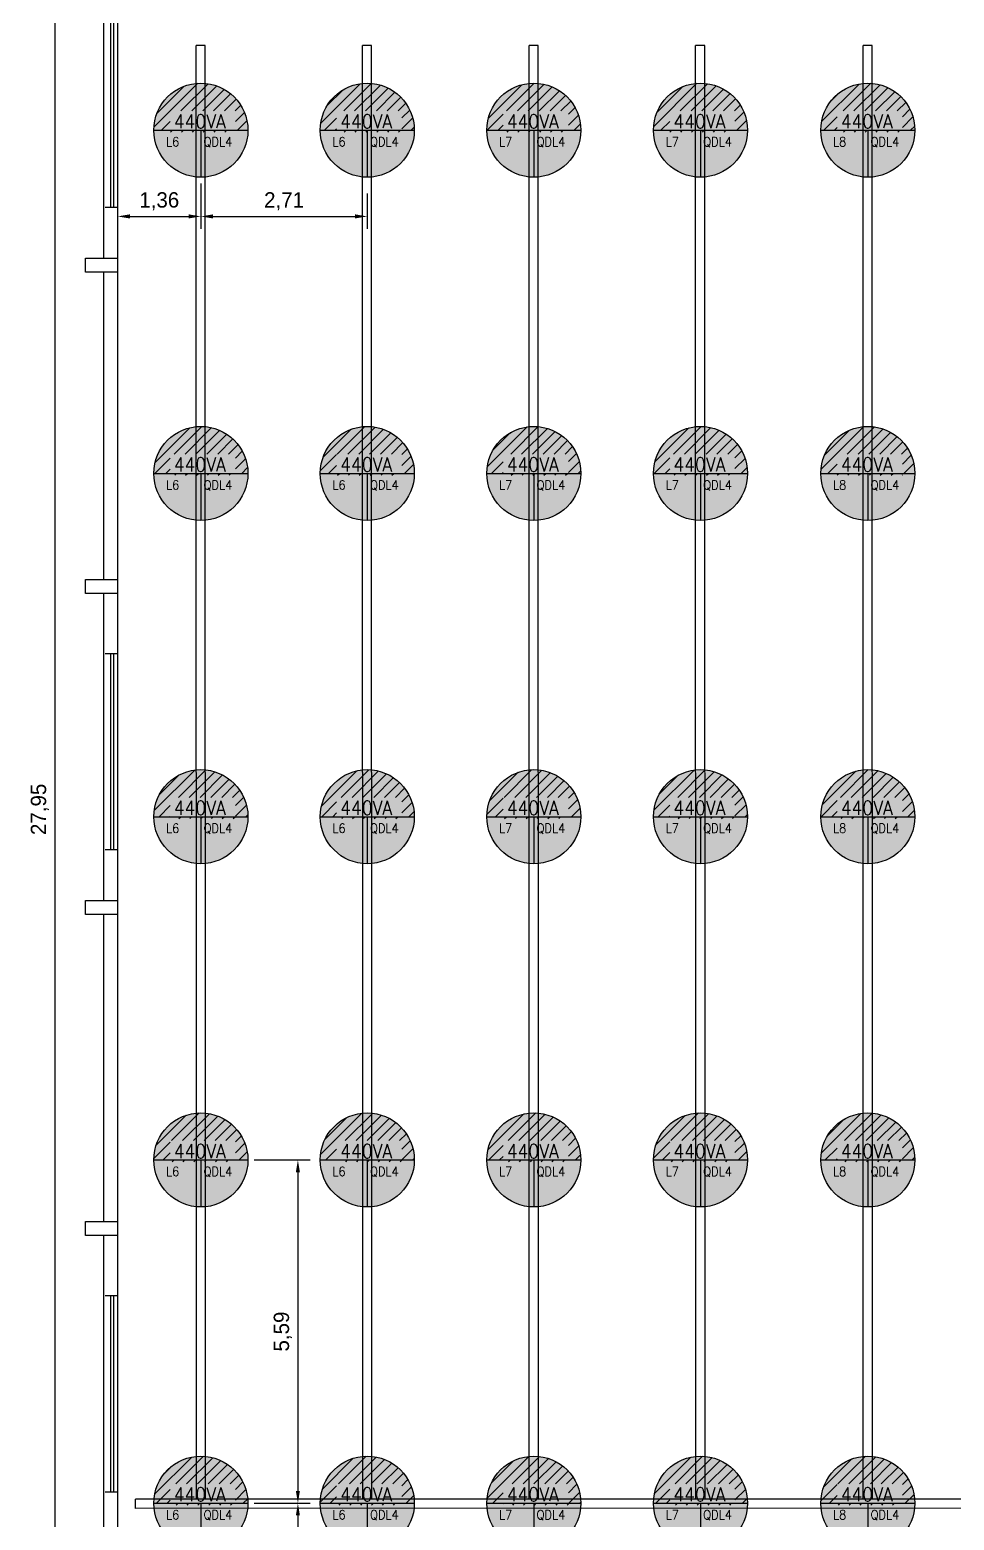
# Model space of a CAD drawing. Extents: x -646 to 641, y -139 to 322.
# Drawn here: x 355.34 to 370.39, y 24.82 to 49.09 of the extents above; entities that cross this region are included whole.
import ezdxf

# ---------------------------------------------------------------- set-up
doc = ezdxf.new("R2010")
doc.units = 0
doc.header["$MEASUREMENT"] = 0
for name, color, linetype in [('_ARQ', 5, 'Continuous'), ('_COTAS', 4, 'Continuous'), ('_ELT-ELETROCALHAS', 1, 'Continuous'), ('_ELT-LUMINARIAS', 3, 'Continuous'), ('_ELT-MÁQUINAS', 3, 'Continuous')]:
    doc.layers.add(name, color=color, linetype=linetype)
doc.styles.add('textstyle4', font='arial.ttf')
doc.styles.add('textstyle6', font='Standard')
doc.dimstyles.new('QCADDimStyle', dxfattribs={"dimscale": 0, "dimtxt": 0.25, "dimasz": 0.2, "dimexe": 0.2, "dimexo": 0.1, "dimgap": 0.1, "dimtad": 1, "dimtxsty": 'Standard', "dimcen": 2.5, "dimadec": 1, "dimazin": 3, "dimtfac": 1, "dimtmove": 2, "dimatfit": 3, "dimarcsym": 0})

# ---------------------------------------------------------------- blocks, each defined once
blk = doc.blocks.new('*D48')
at = {"layer": '_COTAS', "color": 0, "linetype": 'Continuous', "lineweight": -2, "transparency": 16777216}
for p, q in [((356.144, 50.37), (355.548, 50.37)), ((355.748, 50.17), (355.748, 22.619)), ((356.668, 22.419), (355.548, 22.419))]:
    blk.add_line(p, q, dxfattribs=at)
at = {"layer": '_COTAS', "color": 0, "linetype": 'Continuous', "transparency": 16777216}
for points in [[(355.714, 50.17), (355.781, 50.17), (355.748, 50.37)], [(355.714, 22.619), (355.781, 22.619), (355.748, 22.419)]]:
    blk.add_solid(points, dxfattribs=at)
at = {"layer": 'DEFPOINTS', "color": 0, "linetype": 'Continuous', "transparency": 16777216}
for p in [(356.244, 50.37), (355.748, 22.419), (356.768, 22.419)]:
    blk.add_point(p, dxfattribs=at)
at = {"layer": '_COTAS', "color": 0, "linetype": 'Continuous', "transparency": 16777216, "insert": (355.502, 36.394), "char_height": 0.25, "attachment_point": 5, "rotation": 90}
blk.add_mtext('27,95', dxfattribs=at)
blk = doc.blocks.new('LAMP_Recapagem')
at = {"true_color": 0xffffff}
h = blk.add_hatch(color=7, dxfattribs=at)
h.dxf.hatch_style = 1
edge = h.paths.add_edge_path()
edge.add_arc((0, 0), 0.766, 0, 360)
at = {"layer": '_ELT-LUMINARIAS', "linetype": 'Continuous', "transparency": 33554687}
h = blk.add_hatch(dxfattribs=at)
h.set_pattern_fill('ANSI31', color=256, style=0, pattern_type=0)
h.set_pattern_definition([(45, (-325.58795, -41.82564), (-0.08838835, 0.08838835), [])])
edge = h.paths.add_edge_path(flags=0)
edge.add_line((-0.766, 0), (0.766, 0))
edge.add_arc((0, 0), 0.766, 0, 180)
h.paths.add_polyline_path([(-0.5, -0.03), (0.562, -0.03), (0.562, 0.315), (-0.5, 0.315)], flags=0)
at = {"layer": '_ELT-LUMINARIAS', "linetype": 'Continuous'}
blk.add_circle((0, 0), 0.766, dxfattribs=at)
at = {"layer": '_ELT-MÁQUINAS', "linetype": 'Continuous'}
for p, q in [((-0.766, 0), (0.766, 0)), ((0, 0), (0, -0.766))]:
    blk.add_line(p, q, dxfattribs=at)
at = {"layer": '_ELT-LUMINARIAS', "linetype": 'Continuous', "style": 'textstyle4'}
for tag, p, height in [('990VA', (-0.442, 0.031), 0.226), ('L34', (-0.568, -0.263), 0.15), ('QDL5', (0.044, -0.263), 0.15)]:
    blk.add_attdef(tag, p, '', height=height, dxfattribs=at)
blk = doc.blocks.new('*D107')
at = {"layer": '_COTAS', "color": 0, "linetype": 'Continuous', "lineweight": -2, "transparency": 16777216}
for p, q in [((356.768, 46.421), (356.768, 45.85)), ((358.124, 46.588), (358.124, 45.85)), ((356.968, 46.05), (357.924, 46.05))]:
    blk.add_line(p, q, dxfattribs=at)
at = {"layer": '_COTAS', "color": 0, "linetype": 'Continuous', "transparency": 16777216}
for points in [[(356.968, 46.084), (356.968, 46.017), (356.768, 46.05)], [(357.924, 46.084), (357.924, 46.017), (358.124, 46.05)]]:
    blk.add_solid(points, dxfattribs=at)
at = {"layer": 'DEFPOINTS', "color": 0, "linetype": 'Continuous', "transparency": 16777216}
for p in [(358.124, 46.688), (356.768, 46.521), (358.124, 46.05)]:
    blk.add_point(p, dxfattribs=at)
at = {"layer": '_COTAS', "color": 0, "linetype": 'Continuous', "transparency": 16777216, "insert": (357.446, 46.296), "char_height": 0.25, "attachment_point": 5}
blk.add_mtext('1,36', dxfattribs=at)
blk = doc.blocks.new('*D108')
at = {"layer": '_COTAS', "color": 0, "linetype": 'Continuous', "lineweight": -2, "transparency": 16777216}
for p, q in [((358.124, 46.43), (358.124, 45.85)), ((360.834, 46.424), (360.834, 45.85)), ((358.324, 46.05), (360.634, 46.05))]:
    blk.add_line(p, q, dxfattribs=at)
at = {"layer": '_COTAS', "color": 0, "linetype": 'Continuous', "transparency": 16777216}
for points in [[(358.324, 46.084), (358.324, 46.017), (358.124, 46.05)], [(360.634, 46.084), (360.634, 46.017), (360.834, 46.05)]]:
    blk.add_solid(points, dxfattribs=at)
at = {"layer": 'DEFPOINTS', "color": 0, "linetype": 'Continuous', "transparency": 16777216}
for p in [(358.124, 46.53), (360.834, 46.524), (360.834, 46.05)]:
    blk.add_point(p, dxfattribs=at)
at = {"layer": '_COTAS', "color": 0, "linetype": 'Continuous', "transparency": 16777216, "insert": (359.479, 46.296), "char_height": 0.25, "attachment_point": 5}
blk.add_mtext('2,71', dxfattribs=at)
blk = doc.blocks.new('*D109')
at = {"layer": '_COTAS', "color": 0, "linetype": 'Continuous', "lineweight": -2, "transparency": 16777216}
for p, q in [((358.99, 30.685), (359.904, 30.685)), ((359.704, 30.485), (359.704, 25.295)), ((358.99, 25.095), (359.904, 25.095))]:
    blk.add_line(p, q, dxfattribs=at)
at = {"layer": '_COTAS', "color": 0, "linetype": 'Continuous', "transparency": 16777216}
for points in [[(359.671, 30.485), (359.737, 30.485), (359.704, 30.685)], [(359.671, 25.295), (359.737, 25.295), (359.704, 25.095)]]:
    blk.add_solid(points, dxfattribs=at)
at = {"layer": 'DEFPOINTS', "color": 0, "linetype": 'Continuous', "transparency": 16777216}
for p in [(358.89, 30.685), (358.89, 25.095), (359.704, 25.095)]:
    blk.add_point(p, dxfattribs=at)
at = {"layer": '_COTAS', "color": 0, "linetype": 'Continuous', "transparency": 16777216, "insert": (359.458, 27.89), "char_height": 0.25, "attachment_point": 5, "rotation": 90}
blk.add_mtext('5,59', dxfattribs=at)
blk = doc.blocks.new('*D110')
at = {"layer": '_COTAS', "color": 0, "linetype": 'Continuous', "lineweight": -2, "transparency": 16777216}
for p, q in [((358.99, 25.095), (359.904, 25.095)), ((359.704, 24.895), (359.704, 24.259)), ((359.704, 22.519), (359.704, 23.268)), ((357.738, 22.319), (359.904, 22.319))]:
    blk.add_line(p, q, dxfattribs=at)
at = {"layer": '_COTAS', "color": 0, "linetype": 'Continuous', "transparency": 16777216}
for points in [[(359.671, 24.895), (359.737, 24.895), (359.704, 25.095)], [(359.671, 22.519), (359.737, 22.519), (359.704, 22.319)]]:
    blk.add_solid(points, dxfattribs=at)
at = {"layer": 'DEFPOINTS', "color": 0, "linetype": 'Continuous', "transparency": 16777216}
for p in [(358.89, 25.095), (357.638, 22.319), (359.704, 22.319)]:
    blk.add_point(p, dxfattribs=at)
at = {"layer": '_COTAS', "color": 0, "linetype": 'Continuous', "transparency": 16777216, "insert": (359.704, 23.764), "char_height": 0.25, "attachment_point": 5, "rotation": 90}
blk.add_mtext('2,78', dxfattribs=at)

msp = doc.modelspace()

# ---------------------------------------------------------------- linework, layer by layer
at = {"layer": '_ARQ', "linetype": 'Continuous'}
msp.add_line((356.768, 58.522), (356.768, 21.959), dxfattribs=at)
at = {"layer": '_ARQ'}
for p, q in [((356.768, 55.599), (356.768, 47.249)), ((356.539, 50.37), (356.539, 45.37)), ((356.65, 49.393), (356.65, 46.196)), ((356.703, 49.393), (356.703, 46.196)), ((356.768, 46.193), (356.565, 46.193)), ((356.539, 45.14), (356.539, 40.14)), ((356.539, 39.911), (356.539, 34.911)), ((356.565, 38.935), (356.768, 38.935)), ((356.65, 38.935), (356.65, 35.737)), ((356.703, 38.935), (356.703, 35.737)), ((356.768, 35.735), (356.565, 35.735)), ((356.539, 34.682), (356.539, 29.682)), ((356.539, 29.453), (356.539, 24.453)), ((356.565, 28.476), (356.768, 28.476)), ((356.65, 28.476), (356.65, 25.279)), ((356.703, 28.476), (356.703, 25.279)), ((356.768, 25.276), (356.565, 25.276))]:
    msp.add_line(p, q, dxfattribs=at)
for points in [[(356.244, 45.37), (356.768, 45.37), (356.768, 45.14), (356.244, 45.14)], [(356.244, 40.14), (356.768, 40.14), (356.768, 39.911), (356.244, 39.911)], [(356.244, 34.911), (356.768, 34.911), (356.768, 34.682), (356.244, 34.682)], [(356.244, 29.682), (356.768, 29.682), (356.768, 29.453), (356.244, 29.453)]]:
    msp.add_lwpolyline(points, close=True, dxfattribs=at)
at = {"layer": '_ELT-ELETROCALHAS', "linetype": 'Continuous'}
for p, q in [((358.05, 25.16), (358.045, 48.833)), ((358.195, 48.832), (358.045, 48.833)), ((358.2, 25.16), (358.195, 48.832)), ((360.759, 25.16), (360.755, 48.833)), ((360.905, 48.832), (360.755, 48.833)), ((360.909, 25.16), (360.905, 48.832)), ((363.472, 25.16), (363.468, 48.833)), ((363.618, 48.832), (363.468, 48.833)), ((363.622, 25.16), (363.618, 48.832)), ((366.187, 25.16), (366.182, 48.833)), ((366.332, 48.832), (366.182, 48.833)), ((366.337, 25.16), (366.332, 48.832)), ((368.912, 25.16), (368.908, 48.833)), ((369.058, 48.832), (368.908, 48.833)), ((369.062, 25.16), (369.058, 48.832)), ((378.364, 25.163), (357.058, 25.16)), ((357.059, 25.01), (357.058, 25.16)), ((378.215, 25.013), (357.059, 25.01))]:
    msp.add_line(p, q, dxfattribs=at)

# ---------------------------------------------------------------- block references
at = {"layer": '_ELT-LUMINARIAS', "linetype": 'Continuous'}
ref = msp.add_blockref('LAMP_Recapagem', (358.124, 47.454), dxfattribs=at)
ref.add_attrib('L34', 'L6', (357.556, 47.191), dxfattribs={"linetype": 'Continuous', "height": 0.1501, "style": 'textstyle6'})
ref.add_attrib('QDL5', 'QDL4', (358.168, 47.191), dxfattribs={"linetype": 'Continuous', "height": 0.1501, "style": 'textstyle6'})
ref.add_attrib('990VA', '440VA', (357.682, 47.485), dxfattribs={"linetype": 'Continuous', "height": 0.2256, "style": 'textstyle6'})
ref = msp.add_blockref('LAMP_Recapagem', (360.834, 47.454), dxfattribs=at)
ref.add_attrib('L34', 'L6', (360.266, 47.191), dxfattribs={"linetype": 'Continuous', "height": 0.1501, "style": 'textstyle6'})
ref.add_attrib('QDL5', 'QDL4', (360.878, 47.191), dxfattribs={"linetype": 'Continuous', "height": 0.1501, "style": 'textstyle6'})
ref.add_attrib('990VA', '440VA', (360.392, 47.485), dxfattribs={"linetype": 'Continuous', "height": 0.2256, "style": 'textstyle6'})
ref = msp.add_blockref('LAMP_Recapagem', (363.547, 47.454), dxfattribs=at)
ref.add_attrib('L34', 'L7', (362.979, 47.191), dxfattribs={"linetype": 'Continuous', "height": 0.1501, "style": 'textstyle6'})
ref.add_attrib('QDL5', 'QDL4', (363.591, 47.191), dxfattribs={"linetype": 'Continuous', "height": 0.1501, "style": 'textstyle6'})
ref.add_attrib('990VA', '440VA', (363.105, 47.485), dxfattribs={"linetype": 'Continuous', "height": 0.2256, "style": 'textstyle6'})
ref = msp.add_blockref('LAMP_Recapagem', (366.261, 47.454), dxfattribs=at)
ref.add_attrib('L34', 'L7', (365.693, 47.191), dxfattribs={"linetype": 'Continuous', "height": 0.1501, "style": 'textstyle6'})
ref.add_attrib('QDL5', 'QDL4', (366.305, 47.191), dxfattribs={"linetype": 'Continuous', "height": 0.1501, "style": 'textstyle6'})
ref.add_attrib('990VA', '440VA', (365.819, 47.485), dxfattribs={"linetype": 'Continuous', "height": 0.2256, "style": 'textstyle6'})
ref = msp.add_blockref('LAMP_Recapagem', (368.987, 47.454), dxfattribs=at)
ref.add_attrib('L34', 'L8', (368.419, 47.191), dxfattribs={"linetype": 'Continuous', "height": 0.1501, "style": 'textstyle6'})
ref.add_attrib('QDL5', 'QDL4', (369.031, 47.191), dxfattribs={"linetype": 'Continuous', "height": 0.1501, "style": 'textstyle6'})
ref.add_attrib('990VA', '440VA', (368.545, 47.485), dxfattribs={"linetype": 'Continuous', "height": 0.2256, "style": 'textstyle6'})
ref = msp.add_blockref('LAMP_Recapagem', (358.124, 41.865), dxfattribs=at)
ref.add_attrib('L34', 'L6', (357.556, 41.602), dxfattribs={"linetype": 'Continuous', "height": 0.1501, "style": 'textstyle6'})
ref.add_attrib('QDL5', 'QDL4', (358.168, 41.602), dxfattribs={"linetype": 'Continuous', "height": 0.1501, "style": 'textstyle6'})
ref.add_attrib('990VA', '440VA', (357.682, 41.896), dxfattribs={"linetype": 'Continuous', "height": 0.2256, "style": 'textstyle6'})
ref = msp.add_blockref('LAMP_Recapagem', (360.834, 41.865), dxfattribs=at)
ref.add_attrib('L34', 'L6', (360.266, 41.602), dxfattribs={"linetype": 'Continuous', "height": 0.1501, "style": 'textstyle6'})
ref.add_attrib('QDL5', 'QDL4', (360.878, 41.602), dxfattribs={"linetype": 'Continuous', "height": 0.1501, "style": 'textstyle6'})
ref.add_attrib('990VA', '440VA', (360.392, 41.896), dxfattribs={"linetype": 'Continuous', "height": 0.2256, "style": 'textstyle6'})
ref = msp.add_blockref('LAMP_Recapagem', (363.547, 41.865), dxfattribs=at)
ref.add_attrib('L34', 'L7', (362.979, 41.602), dxfattribs={"linetype": 'Continuous', "height": 0.1501, "style": 'textstyle6'})
ref.add_attrib('QDL5', 'QDL4', (363.591, 41.602), dxfattribs={"linetype": 'Continuous', "height": 0.1501, "style": 'textstyle6'})
ref.add_attrib('990VA', '440VA', (363.105, 41.896), dxfattribs={"linetype": 'Continuous', "height": 0.2256, "style": 'textstyle6'})
ref = msp.add_blockref('LAMP_Recapagem', (366.261, 41.865), dxfattribs=at)
ref.add_attrib('L34', 'L7', (365.693, 41.602), dxfattribs={"linetype": 'Continuous', "height": 0.1501, "style": 'textstyle6'})
ref.add_attrib('QDL5', 'QDL4', (366.305, 41.602), dxfattribs={"linetype": 'Continuous', "height": 0.1501, "style": 'textstyle6'})
ref.add_attrib('990VA', '440VA', (365.819, 41.896), dxfattribs={"linetype": 'Continuous', "height": 0.2256, "style": 'textstyle6'})
ref = msp.add_blockref('LAMP_Recapagem', (368.987, 41.865), dxfattribs=at)
ref.add_attrib('L34', 'L8', (368.419, 41.602), dxfattribs={"linetype": 'Continuous', "height": 0.1501, "style": 'textstyle6'})
ref.add_attrib('QDL5', 'QDL4', (369.031, 41.602), dxfattribs={"linetype": 'Continuous', "height": 0.1501, "style": 'textstyle6'})
ref.add_attrib('990VA', '440VA', (368.545, 41.896), dxfattribs={"linetype": 'Continuous', "height": 0.2256, "style": 'textstyle6'})
ref = msp.add_blockref('LAMP_Recapagem', (358.124, 36.275), dxfattribs=at)
ref.add_attrib('L34', 'L6', (357.556, 36.012), dxfattribs={"linetype": 'Continuous', "height": 0.1501, "style": 'textstyle6'})
ref.add_attrib('QDL5', 'QDL4', (358.168, 36.012), dxfattribs={"linetype": 'Continuous', "height": 0.1501, "style": 'textstyle6'})
ref.add_attrib('990VA', '440VA', (357.682, 36.306), dxfattribs={"linetype": 'Continuous', "height": 0.2256, "style": 'textstyle6'})
ref = msp.add_blockref('LAMP_Recapagem', (360.834, 36.275), dxfattribs=at)
ref.add_attrib('L34', 'L6', (360.266, 36.012), dxfattribs={"linetype": 'Continuous', "height": 0.1501, "style": 'textstyle6'})
ref.add_attrib('QDL5', 'QDL4', (360.878, 36.012), dxfattribs={"linetype": 'Continuous', "height": 0.1501, "style": 'textstyle6'})
ref.add_attrib('990VA', '440VA', (360.392, 36.306), dxfattribs={"linetype": 'Continuous', "height": 0.2256, "style": 'textstyle6'})
ref = msp.add_blockref('LAMP_Recapagem', (363.547, 36.275), dxfattribs=at)
ref.add_attrib('L34', 'L7', (362.979, 36.012), dxfattribs={"linetype": 'Continuous', "height": 0.1501, "style": 'textstyle6'})
ref.add_attrib('QDL5', 'QDL4', (363.591, 36.012), dxfattribs={"linetype": 'Continuous', "height": 0.1501, "style": 'textstyle6'})
ref.add_attrib('990VA', '440VA', (363.105, 36.306), dxfattribs={"linetype": 'Continuous', "height": 0.2256, "style": 'textstyle6'})
ref = msp.add_blockref('LAMP_Recapagem', (366.261, 36.275), dxfattribs=at)
ref.add_attrib('L34', 'L7', (365.693, 36.012), dxfattribs={"linetype": 'Continuous', "height": 0.1501, "style": 'textstyle6'})
ref.add_attrib('QDL5', 'QDL4', (366.305, 36.012), dxfattribs={"linetype": 'Continuous', "height": 0.1501, "style": 'textstyle6'})
ref.add_attrib('990VA', '440VA', (365.819, 36.306), dxfattribs={"linetype": 'Continuous', "height": 0.2256, "style": 'textstyle6'})
ref = msp.add_blockref('LAMP_Recapagem', (368.987, 36.275), dxfattribs=at)
ref.add_attrib('L34', 'L8', (368.419, 36.012), dxfattribs={"linetype": 'Continuous', "height": 0.1501, "style": 'textstyle6'})
ref.add_attrib('QDL5', 'QDL4', (369.031, 36.012), dxfattribs={"linetype": 'Continuous', "height": 0.1501, "style": 'textstyle6'})
ref.add_attrib('990VA', '440VA', (368.545, 36.306), dxfattribs={"linetype": 'Continuous', "height": 0.2256, "style": 'textstyle6'})
ref = msp.add_blockref('LAMP_Recapagem', (358.124, 30.685), dxfattribs=at)
ref.add_attrib('L34', 'L6', (357.556, 30.422), dxfattribs={"linetype": 'Continuous', "height": 0.1501, "style": 'textstyle6'})
ref.add_attrib('QDL5', 'QDL4', (358.168, 30.422), dxfattribs={"linetype": 'Continuous', "height": 0.1501, "style": 'textstyle6'})
ref.add_attrib('990VA', '440VA', (357.682, 30.716), dxfattribs={"linetype": 'Continuous', "height": 0.2256, "style": 'textstyle6'})
ref = msp.add_blockref('LAMP_Recapagem', (360.834, 30.685), dxfattribs=at)
ref.add_attrib('L34', 'L6', (360.266, 30.422), dxfattribs={"linetype": 'Continuous', "height": 0.1501, "style": 'textstyle6'})
ref.add_attrib('QDL5', 'QDL4', (360.878, 30.422), dxfattribs={"linetype": 'Continuous', "height": 0.1501, "style": 'textstyle6'})
ref.add_attrib('990VA', '440VA', (360.392, 30.716), dxfattribs={"linetype": 'Continuous', "height": 0.2256, "style": 'textstyle6'})
ref = msp.add_blockref('LAMP_Recapagem', (363.547, 30.685), dxfattribs=at)
ref.add_attrib('L34', 'L7', (362.979, 30.422), dxfattribs={"linetype": 'Continuous', "height": 0.1501, "style": 'textstyle6'})
ref.add_attrib('QDL5', 'QDL4', (363.591, 30.422), dxfattribs={"linetype": 'Continuous', "height": 0.1501, "style": 'textstyle6'})
ref.add_attrib('990VA', '440VA', (363.105, 30.716), dxfattribs={"linetype": 'Continuous', "height": 0.2256, "style": 'textstyle6'})
ref = msp.add_blockref('LAMP_Recapagem', (366.261, 30.685), dxfattribs=at)
ref.add_attrib('L34', 'L7', (365.693, 30.422), dxfattribs={"linetype": 'Continuous', "height": 0.1501, "style": 'textstyle6'})
ref.add_attrib('QDL5', 'QDL4', (366.305, 30.422), dxfattribs={"linetype": 'Continuous', "height": 0.1501, "style": 'textstyle6'})
ref.add_attrib('990VA', '440VA', (365.819, 30.716), dxfattribs={"linetype": 'Continuous', "height": 0.2256, "style": 'textstyle6'})
ref = msp.add_blockref('LAMP_Recapagem', (368.987, 30.685), dxfattribs=at)
ref.add_attrib('L34', 'L8', (368.419, 30.422), dxfattribs={"linetype": 'Continuous', "height": 0.1501, "style": 'textstyle6'})
ref.add_attrib('QDL5', 'QDL4', (369.031, 30.422), dxfattribs={"linetype": 'Continuous', "height": 0.1501, "style": 'textstyle6'})
ref.add_attrib('990VA', '440VA', (368.545, 30.716), dxfattribs={"linetype": 'Continuous', "height": 0.2256, "style": 'textstyle6'})
ref = msp.add_blockref('LAMP_Recapagem', (358.124, 25.095), dxfattribs=at)
ref.add_attrib('L34', 'L6', (357.556, 24.832), dxfattribs={"linetype": 'Continuous', "height": 0.1501, "style": 'textstyle6'})
ref.add_attrib('QDL5', 'QDL4', (358.168, 24.832), dxfattribs={"linetype": 'Continuous', "height": 0.1501, "style": 'textstyle6'})
ref.add_attrib('990VA', '440VA', (357.682, 25.126), dxfattribs={"linetype": 'Continuous', "height": 0.2256, "style": 'textstyle6'})
ref = msp.add_blockref('LAMP_Recapagem', (360.834, 25.095), dxfattribs=at)
ref.add_attrib('L34', 'L6', (360.266, 24.832), dxfattribs={"linetype": 'Continuous', "height": 0.1501, "style": 'textstyle6'})
ref.add_attrib('QDL5', 'QDL4', (360.878, 24.832), dxfattribs={"linetype": 'Continuous', "height": 0.1501, "style": 'textstyle6'})
ref.add_attrib('990VA', '440VA', (360.392, 25.126), dxfattribs={"linetype": 'Continuous', "height": 0.2256, "style": 'textstyle6'})
ref = msp.add_blockref('LAMP_Recapagem', (363.547, 25.095), dxfattribs=at)
ref.add_attrib('L34', 'L7', (362.979, 24.832), dxfattribs={"linetype": 'Continuous', "height": 0.1501, "style": 'textstyle6'})
ref.add_attrib('QDL5', 'QDL4', (363.591, 24.832), dxfattribs={"linetype": 'Continuous', "height": 0.1501, "style": 'textstyle6'})
ref.add_attrib('990VA', '440VA', (363.105, 25.126), dxfattribs={"linetype": 'Continuous', "height": 0.2256, "style": 'textstyle6'})
ref = msp.add_blockref('LAMP_Recapagem', (366.261, 25.095), dxfattribs=at)
ref.add_attrib('L34', 'L7', (365.693, 24.832), dxfattribs={"linetype": 'Continuous', "height": 0.1501, "style": 'textstyle6'})
ref.add_attrib('QDL5', 'QDL4', (366.305, 24.832), dxfattribs={"linetype": 'Continuous', "height": 0.1501, "style": 'textstyle6'})
ref.add_attrib('990VA', '440VA', (365.819, 25.126), dxfattribs={"linetype": 'Continuous', "height": 0.2256, "style": 'textstyle6'})
ref = msp.add_blockref('LAMP_Recapagem', (368.987, 25.095), dxfattribs=at)
ref.add_attrib('L34', 'L8', (368.419, 24.832), dxfattribs={"linetype": 'Continuous', "height": 0.1501, "style": 'textstyle6'})
ref.add_attrib('QDL5', 'QDL4', (369.031, 24.832), dxfattribs={"linetype": 'Continuous', "height": 0.1501, "style": 'textstyle6'})
ref.add_attrib('990VA', '440VA', (368.545, 25.126), dxfattribs={"linetype": 'Continuous', "height": 0.2256, "style": 'textstyle6'})

# ---------------------------------------------------------------- dimensions: what is measured, and where the dimension line sits
at = {"layer": '_COTAS', "linetype": 'Continuous'}
for base, p1, p2, picture, middle in [((355.748, 22.419), (356.244, 50.37), (356.768, 22.419), '*D48', (355.502, 36.394)), ((359.704, 25.095), (358.89, 30.685), (358.89, 25.095), '*D109', (359.458, 27.89))]:
    dim = msp.add_linear_dim(base=base, p1=p1, p2=p2, angle=90, dimstyle='QCADDimStyle', override={"dimscale": 1, "dimtoh": 0, "dimsah": 1, "dimcen": 0.2, "dimtdec": 2, "dimtofl": 1}, dxfattribs=at)
    dim.commit()
    dim.dimension.update_dxf_attribs({"geometry": picture, "text_midpoint": middle})
for base, p1, p2, picture, middle in [((358.124, 46.05), (356.768, 46.521), (358.124, 46.688), '*D107', (357.446, 46.296)), ((360.834, 46.05), (358.124, 46.53), (360.834, 46.524), '*D108', (359.479, 46.296))]:
    dim = msp.add_linear_dim(base=base, p1=p1, p2=p2, dimstyle='QCADDimStyle', override={"dimscale": 1, "dimtoh": 0, "dimsah": 1, "dimcen": 0.2, "dimtdec": 2, "dimtofl": 1}, dxfattribs=at)
    dim.commit()
    dim.dimension.update_dxf_attribs({"geometry": picture, "text_midpoint": middle})
dim = msp.add_linear_dim(base=(359.704, 22.319), p1=(358.89, 25.095), p2=(357.638, 22.319), angle=90, dimstyle='QCADDimStyle', override={"dimscale": 1, "dimsah": 1, "dimcen": 0.2}, dxfattribs=at)
dim.commit()
dim.dimension.update_dxf_attribs({"geometry": '*D110', "text_midpoint": (359.704, 23.764), "dimtype": 160})

doc.saveas('drawing.dxf')
